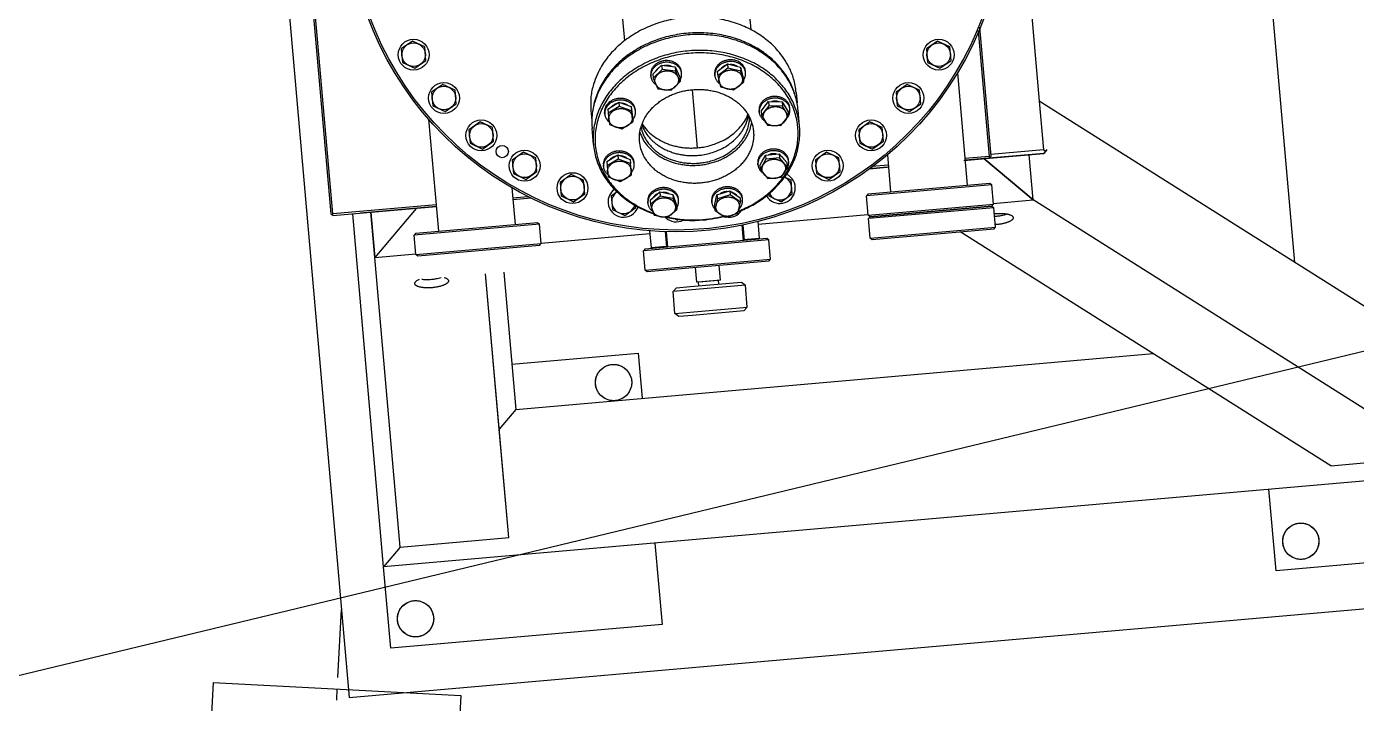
# Model space of a CAD drawing. Extents: x -50 to 48714, y -13211 to 6743.
# Drawn here: x 21530 to 22263, y -99 to 274 of the extents above; entities that cross this region are included whole.
import ezdxf

# ---------------------------------------------------------------- set-up
doc = ezdxf.new("R2010")
doc.units = 0
doc.header["$LTSCALE"] = 50
doc.linetypes.add('UE46_01$0$MITTE2', pattern=[1.125, 0.75, -0.125, 0.125, -0.125])
doc.linetypes.add('UE46_HMI$0$PHANTOM', pattern=[2.5, 1.25, -0.25, 0.25, -0.25, 0.25, -0.25])
doc.layers.get('0').update_dxf_attribs({"linetype": 'CONTINUOUS'})
for name, color, linetype in [('UE46_01$0$MITTEKLEIN', 5, 'UE46_01$0$MITTE2'), ('UE46_HMI$0$1', 7, 'CONTINUOUS'), ('UE46_HMI$0$AM_VIS', 7, 'CONTINUOUS'), ('UE46_HMI$0$MEDIENVERSORGUN', 40, 'CONTINUOUS')]:
    doc.layers.add(name, color=color, linetype=linetype)

# ---------------------------------------------------------------- blocks, each defined once
blk = doc.blocks.new('UE46_HMI$0$SOCKEL__41')
at = {"layer": 'UE46_HMI$0$1', "color": 7, "linetype": 'CONTINUOUS'}
for p, q in [((4634.67, 741.41), (4707.88, -95.39)), ((4707.88, -95.39), (5395.26, -35.26))]:
    blk.add_line(p, q, dxfattribs=at)
at = {"layer": 'UE46_HMI$0$AM_VIS', "color": 4, "linetype": 'UE46_HMI$0$PHANTOM'}
for centre in [(4853.58, 77.96), (5232.13, -9.37), (4744.49, -52.04)]:
    blk.add_circle(centre, 10, dxfattribs=at)
blk = doc.blocks.new('UE46_HMI$0$FOKUSSIERKAMMER')
at = {"layer": 'UE46_HMI$0$AM_VIS', "color": 7, "linetype": 'CONTINUOUS'}
for p, q in [((4929.29, 272.17), (4924.75, 324.04)), ((4855.02, 317.94), (4859.56, 266.07)), ((4742.78, 265.9), (4736.62, 261.59)), ((4749.58, 262.72), (4742.78, 265.9)), ((5032.03, 265.9), (5025.87, 261.59)), ((5038.84, 262.72), (5032.03, 265.9)), ((4736.62, 261.59), (4737.28, 254.11)), ((4750.24, 255.24), (4749.58, 262.72)), ((5025.87, 261.59), (5026.53, 254.11)), ((5039.49, 255.24), (5038.84, 262.72)), ((4737.28, 254.11), (4744.08, 250.93)), ((4744.08, 250.93), (4750.24, 255.24)), ((4848.08, 253.97), (4848.16, 254.04)), ((4848.09, 253.88), (4848.08, 253.97)), ((4848.16, 254.04), (4848.23, 254.1)), ((4875.23, 247.79), (4880.05, 252.65)), ((4880.26, 250.3), (4875.43, 245.44)), ((4880.05, 252.65), (4887.44, 251.79)), ((4880.05, 252.65), (4880.26, 250.3)), ((4887.64, 249.44), (4880.26, 250.3)), ((4887.44, 251.79), (4887.64, 249.44)), ((4887.44, 251.79), (4890, 246.07)), ((4890.21, 243.72), (4887.64, 249.44)), ((4910.72, 249.11), (4916.32, 253.37)), ((4910.72, 249.11), (4910.93, 246.76)), ((4916.53, 251.02), (4910.93, 246.76)), ((4916.32, 253.37), (4923.45, 251.64)), ((4916.32, 253.37), (4916.53, 251.02)), ((4923.65, 249.29), (4916.53, 251.02)), ((4923.45, 251.64), (4923.65, 249.29)), ((4923.45, 251.64), (4924.97, 245.65)), ((4925.18, 243.3), (4923.65, 249.29)), ((4926.29, 248.46), (4926.21, 249.38)), ((5026.53, 254.11), (5033.34, 250.93)), ((5033.34, 250.93), (5039.49, 255.24)), ((4759.47, 242.05), (4753.32, 237.74)), ((4766.28, 238.88), (4759.47, 242.05)), ((4874.12, 246.54), (4874.04, 247.45)), ((4875.23, 247.79), (4875.43, 245.44)), ((4875.43, 245.44), (4878, 239.73)), ((4885.38, 238.87), (4890.21, 243.72)), ((4890, 246.07), (4890.21, 243.72)), ((4891.05, 248.02), (4890.97, 248.93)), ((4909.35, 246.98), (4909.27, 247.9)), ((4910.93, 246.76), (4912.45, 240.77)), ((4919.58, 239.04), (4925.18, 243.3)), ((4924.97, 245.65), (4925.18, 243.3)), ((5015.33, 242.05), (5009.18, 237.74)), ((5022.14, 238.88), (5015.33, 242.05)), ((5043, 248.36), (5048.39, 186.7)), ((4753.32, 237.74), (4753.97, 230.26)), ((4766.93, 231.39), (4766.28, 238.88)), ((4878, 239.73), (4885.38, 238.87)), ((4899.84, 207.2), (4897.05, 239.17)), ((4912.45, 240.77), (4919.58, 239.04)), ((4954.15, 237.61), (4954.63, 232.08)), ((5009.18, 237.74), (5009.83, 230.26)), ((5022.79, 231.39), (5022.14, 238.88)), ((4753.97, 230.26), (4760.78, 227.09)), ((4760.78, 227.09), (4766.93, 231.39)), ((4841.08, 227.72), (4841.56, 222.18)), ((4850.4, 228.51), (4856.51, 232.26)), ((4850.4, 228.51), (4850.6, 226.16)), ((4856.71, 229.91), (4850.6, 226.16)), ((4856.51, 232.26), (4856.71, 229.91)), ((4856.51, 232.26), (4863.33, 229.89)), ((4863.54, 227.54), (4856.71, 229.91)), ((4863.33, 229.89), (4864.04, 223.78)), ((4863.33, 229.89), (4863.54, 227.54)), ((4864.24, 221.43), (4863.54, 227.54)), ((4865.65, 227.23), (4865.57, 228.14)), ((4933.78, 226.83), (4933.7, 227.74)), ((4934.79, 227.42), (4938.97, 232.66)), ((4934.79, 227.42), (4935, 225.07)), ((4939.18, 230.31), (4935, 225.07)), ((4938.97, 232.66), (4939.18, 230.31)), ((4938.97, 232.66), (4946.45, 232.46)), ((4946.66, 230.11), (4939.18, 230.31)), ((4946.45, 232.46), (4949.76, 227.02)), ((4946.45, 232.46), (4946.66, 230.11)), ((4949.97, 224.67), (4946.66, 230.11)), ((4950.71, 228.31), (4950.63, 229.22)), ((4956.03, 219), (4955.26, 227.75)), ((5009.83, 230.26), (5016.64, 227.09)), ((5016.64, 227.09), (5022.79, 231.39)), ((4751.71, 222.87), (4757.11, 161.21)), ((4780.06, 221.47), (4773.9, 217.16)), ((4786.86, 218.29), (4780.06, 221.47)), ((4848.72, 225.75), (4848.64, 226.66)), ((4850.6, 226.16), (4851.31, 220.05)), ((4851.31, 220.05), (4858.13, 217.68)), ((4858.13, 217.68), (4864.24, 221.43)), ((4864.04, 223.78), (4864.24, 221.43)), ((4935, 225.07), (4938.3, 219.64)), ((4945.79, 219.44), (4949.97, 224.67)), ((4949.76, 227.02), (4949.97, 224.67)), ((4994.75, 221.47), (4988.59, 217.16)), ((5001.55, 218.29), (4994.75, 221.47)), ((4773.9, 217.16), (4774.56, 209.68)), ((4787.52, 210.81), (4786.86, 218.29)), ((4842.46, 209.07), (4841.7, 217.81)), ((4938.3, 219.64), (4945.79, 219.44)), ((4988.59, 217.16), (4989.25, 209.68)), ((5002.21, 210.81), (5001.55, 218.29)), ((4774.56, 209.68), (4781.37, 206.5)), ((4781.37, 206.5), (4787.52, 210.81)), ((4989.25, 209.68), (4996.06, 206.5)), ((4996.06, 206.5), (5002.21, 210.81)), ((4803.9, 204.77), (4797.75, 200.46)), ((4797.75, 200.46), (4798.4, 192.98)), ((4810.71, 201.6), (4803.9, 204.77)), ((4811.36, 194.11), (4810.71, 201.6)), ((4849.78, 199.69), (4856, 203.32)), ((4849.78, 199.69), (4849.99, 197.34)), ((4856.2, 200.97), (4849.99, 197.34)), ((4856, 203.32), (4862.74, 200.83)), ((4856, 203.32), (4856.2, 200.97)), ((4862.95, 198.47), (4856.2, 200.97)), ((4862.74, 200.83), (4862.95, 198.47)), ((4863.49, 192.34), (4862.95, 198.47)), ((4864.97, 198.28), (4864.89, 199.19)), ((4933.09, 197.87), (4933.01, 198.79)), ((4934.12, 197.52), (4937.29, 203.2)), ((4937.5, 200.84), (4934.32, 195.17)), ((4937.29, 203.2), (4944.77, 203.94)), ((4937.29, 203.2), (4937.5, 200.84)), ((4944.97, 201.59), (4937.5, 200.84)), ((4944.77, 203.94), (4949.06, 199.02)), ((4944.77, 203.94), (4944.97, 201.59)), ((4949.27, 196.67), (4944.97, 201.59)), ((4949.06, 199.02), (4949.27, 196.67)), ((4950.03, 199.35), (4949.95, 200.27)), ((4970.9, 204.77), (4964.75, 200.46)), ((4964.75, 200.46), (4965.4, 192.98)), ((4977.71, 201.6), (4970.9, 204.77)), ((4978.36, 194.11), (4977.71, 201.6)), ((5004.38, 203.25), (5006.16, 183)), ((4798.4, 192.98), (4805.21, 189.81)), ((4805.21, 189.81), (4811.36, 194.11)), ((4830.28, 192.47), (4824.13, 188.16)), ((4837.09, 189.29), (4830.28, 192.47)), ((4848.03, 196.8), (4847.95, 197.71)), ((4849.99, 197.34), (4850.53, 191.21)), ((4850.53, 191.21), (4857.27, 188.71)), ((4857.27, 188.71), (4863.49, 192.34)), ((4934.12, 197.52), (4934.32, 195.17)), ((4934.32, 195.17), (4938.62, 190.25)), ((4938.62, 190.25), (4946.1, 190.99)), ((4946.1, 190.99), (4949.27, 196.67)), ((4951.33, 189.29), (4947.75, 190.96)), ((4965.4, 192.98), (4972.21, 189.81)), ((4972.21, 189.81), (4978.36, 194.11)), ((4797.57, 185.15), (4799.35, 164.91)), ((4824.13, 188.16), (4824.79, 180.68)), ((4837.75, 181.81), (4837.09, 189.29)), ((4910.54, 181.37), (4917.63, 183.57)), ((4917.63, 183.57), (4923.29, 179.68)), ((4917.63, 183.57), (4917.84, 181.22)), ((4951.98, 181.81), (4951.33, 189.29)), ((5061.88, 186.87), (4992.84, 180.83)), ((4993.75, 181.92), (5060.8, 187.78)), ((5060.8, 187.78), (5061.88, 186.87)), ((5062.81, 176.22), (5061.88, 186.87)), ((4824.79, 180.68), (4831.59, 177.5)), ((4831.59, 177.5), (4837.75, 181.81)), ((4855.48, 182.89), (4852.25, 180.63)), ((4852.25, 180.63), (4852.9, 173.14)), ((4872.46, 176.64), (4872.38, 177.55)), ((4873.71, 178.42), (4879.01, 182.93)), ((4873.71, 178.42), (4873.92, 176.06)), ((4879.22, 180.58), (4873.92, 176.06)), ((4873.92, 176.06), (4875.87, 170.17)), ((4879.01, 182.93), (4886.26, 181.55)), ((4879.01, 182.93), (4879.22, 180.58)), ((4886.47, 179.2), (4879.22, 180.58)), ((4886.26, 181.55), (4888.21, 175.66)), ((4886.26, 181.55), (4886.47, 179.2)), ((4888.41, 173.3), (4886.47, 179.2)), ((4889.4, 178.12), (4889.32, 179.03)), ((4907.7, 177.08), (4907.62, 178)), ((4909.1, 175.28), (4910.54, 181.37)), ((4910.74, 179.02), (4909.3, 172.93)), ((4910.54, 181.37), (4910.74, 179.02)), ((4917.84, 181.22), (4910.74, 179.02)), ((4923.5, 177.33), (4917.84, 181.22)), ((4922.05, 171.24), (4923.5, 177.33)), ((4923.29, 179.68), (4923.5, 177.33)), ((4924.63, 178.57), (4924.55, 179.48)), ((4938.93, 181.66), (4939.02, 180.68)), ((4939.02, 180.68), (4945.83, 177.5)), ((4945.83, 177.5), (4951.98, 181.81)), ((4993.75, 181.92), (4992.84, 180.83)), ((4993.78, 170.18), (4992.84, 180.83)), ((4993.78, 170.18), (5062.81, 176.22)), ((5061.9, 175.13), (5062.81, 176.22)), ((4852.9, 173.14), (4859.71, 169.97)), ((4859.71, 169.97), (4865.86, 174.28)), ((4865.86, 174.28), (4865.78, 175.26)), ((4875.87, 170.17), (4883.12, 168.79)), ((4883.12, 168.79), (4888.41, 173.3)), ((4888.21, 175.66), (4888.41, 173.3)), ((4909.1, 175.28), (4909.3, 172.93)), ((4909.3, 172.93), (4914.96, 169.04)), ((4914.96, 169.04), (4922.05, 171.24)), ((4994.86, 169.27), (4993.78, 170.18)), ((5062.99, 174.22), (4993.95, 168.18)), ((4994.86, 169.27), (4993.95, 168.18)), ((5061.9, 175.13), (4994.86, 169.27)), ((4994.86, 169.27), (5061.9, 175.13)), ((5061.9, 175.13), (5062.99, 174.22)), ((5063.92, 163.56), (5062.99, 174.22)), ((4812.83, 165.09), (4743.8, 159.05)), ((4744.7, 160.13), (4811.75, 165.99)), ((4811.75, 165.99), (4812.83, 165.09)), ((4813.76, 154.43), (4812.83, 165.09)), ((4887.63, 167.94), (4888.71, 167.43)), ((4888.71, 167.43), (4889.15, 167.74)), ((4924.84, 164.69), (4925.58, 156.28)), ((4994.88, 157.52), (4993.95, 168.18)), ((4994.88, 157.52), (5063.92, 163.56)), ((5063.01, 162.48), (4995.97, 156.61)), ((5063.01, 162.48), (5063.92, 163.56)), ((4744.7, 160.13), (4743.8, 159.05)), ((4744.73, 148.39), (4743.8, 159.05)), ((4744.73, 148.39), (4813.76, 154.43)), ((4812.86, 153.34), (4813.76, 154.43)), ((4939.06, 156.45), (4870.03, 150.41)), ((4870.94, 151.5), (4937.98, 157.36)), ((4882.6, 161), (4883.34, 152.58)), ((4937.98, 157.36), (4939.06, 156.45)), ((4940, 145.8), (4939.06, 156.45)), ((4995.97, 156.61), (4994.88, 157.52)), ((4745.81, 147.48), (4744.73, 148.39)), ((4812.86, 153.34), (4745.81, 147.48)), ((4870.94, 151.5), (4870.03, 150.41)), ((4870.96, 139.76), (4870.03, 150.41)), ((4870.96, 139.76), (4940, 145.8)), ((4872.04, 138.85), (4870.96, 139.76)), ((4939.09, 144.71), (4872.04, 138.85)), ((4939.09, 144.71), (4940, 145.8))]:
    blk.add_line(p, q, dxfattribs=at)
for centre, radius in [((4888.06, 341.91), 181), ((4888.06, 341.91), 180), ((4743.43, 258.41), 8.5), ((4743.43, 258.41), 6.5), ((5032.68, 258.41), 8.5), ((5032.68, 258.41), 6.5), ((4760.13, 234.57), 8.5), ((5015.99, 234.57), 8.5), ((4760.13, 234.57), 6.5), ((5015.99, 234.57), 6.5), ((4780.71, 213.99), 8.5), ((4780.71, 213.99), 6.5), ((4995.4, 213.99), 8.5), ((4995.4, 213.99), 6.5), ((4792.27, 205.12), 3.4), ((4804.56, 197.29), 8.5), ((4971.56, 197.29), 8.5), ((4804.56, 197.29), 6.5), ((4971.56, 197.29), 6.5), ((4830.94, 184.99), 8.5), ((4830.94, 184.99), 6.5)]:
    blk.add_circle(centre, radius, dxfattribs=at)
for centre, radius, start, end in [((4945.17, 184.99), 8.5, -150.10008, 63.88138), ((4945.17, 184.99), 6.5, -152.98713, 66.64861), ((4859.06, 177.45), 8.5, 126.11862, -175), ((4859.06, 177.45), 8.5, -175, -19.89992), ((4859.06, 177.45), 6.5, 123.35139, -175), ((4859.06, 177.45), 6.5, -175, -17.01287), ((4888.06, 174.91), 8.5, -134.28737, -61.42578), ((4917.06, 177.45), 8.5, -101.06044, -34.08962)]:
    blk.add_arc(centre, radius, start, end, dxfattribs=at)
for points in [[(4954.15, 237.61), (4952.77, 245.12), (4950.18, 251.6), (4947.35, 256.35), (4944.06, 260.63), (4941.27, 263.61), (4938.21, 266.33), (4934.67, 268.95), (4930.84, 271.32), (4926.69, 273.45), (4922.37, 275.25), (4917.8, 276.73), (4913.14, 277.87), (4908.31, 278.68), (4903.44, 279.13), (4898.5, 279.23), (4893.56, 278.97), (4888.66, 278.37), (4883.81, 277.41), (4879.09, 276.12), (4874.48, 274.49), (4870.08, 272.56), (4865.84, 270.3), (4861.9, 267.79), (4858.18, 264.97), (4854.82, 261.96), (4851.79, 258.77), (4849.25, 255.56), (4847.02, 252.14), (4844.52, 247.36), (4842.56, 242.19), (4841.13, 235.35), (4841.08, 227.72)], [(4955.26, 227.75), (4953.88, 235.29), (4951.27, 241.8), (4948.43, 246.57), (4945.13, 250.87), (4942.33, 253.86), (4939.25, 256.59), (4935.7, 259.22), (4931.85, 261.61), (4927.68, 263.75), (4923.34, 265.55), (4918.76, 267.04), (4914.07, 268.19), (4909.22, 269), (4904.33, 269.45), (4899.37, 269.55), (4894.41, 269.29), (4889.48, 268.68), (4884.61, 267.72), (4879.87, 266.43), (4875.24, 264.79), (4870.82, 262.85), (4866.57, 260.58), (4862.61, 258.06), (4858.87, 255.22), (4855.49, 252.2), (4852.46, 249), (4849.9, 245.77), (4847.66, 242.35), (4845.16, 237.54), (4843.18, 232.34), (4841.75, 225.48), (4841.7, 217.81)], [(4953.45, 236.51), (4950.54, 243.73), (4946.65, 249.71), (4942.89, 253.97), (4938.78, 257.69), (4935.41, 260.23), (4931.82, 262.48), (4927.78, 264.56), (4923.5, 266.37), (4918.95, 267.88), (4914.29, 269.05), (4909.48, 269.88), (4904.61, 270.36), (4899.67, 270.49), (4894.73, 270.27), (4889.82, 269.69), (4884.97, 268.76), (4880.24, 267.5), (4875.61, 265.89), (4871.2, 263.99), (4866.95, 261.75), (4862.98, 259.26), (4859.24, 256.46), (4855.84, 253.46), (4852.72, 250.2), (4850, 246.79), (4847.61, 243.16), (4845.58, 239.33), (4843.94, 235.31), (4842.72, 231.11), (4841.96, 226.76)], [(4922.27, 171.94), (4930.28, 175.69), (4937, 180.11), (4941.64, 184.1), (4945.72, 188.41), (4948.22, 191.6), (4950.43, 195.02), (4952.33, 198.67), (4953.93, 202.6), (4955.09, 206.57), (4955.85, 210.65), (4956.16, 214.72), (4956.04, 218.81), (4955.49, 222.85), (4954.51, 226.82), (4953.11, 230.71), (4951.3, 234.44), (4949.08, 238.06), (4946.51, 241.44), (4943.54, 244.67), (4940.29, 247.61), (4936.66, 250.34), (4932.81, 252.76), (4928.65, 254.91), (4924.32, 256.72), (4919.75, 258.24), (4915.07, 259.4), (4910.23, 260.22), (4905.33, 260.69), (4900.37, 260.81), (4895.42, 260.57), (4890.49, 259.98), (4885.61, 259.04), (4880.86, 257.76), (4876.22, 256.13), (4871.8, 254.21), (4867.53, 251.95), (4863.56, 249.44), (4859.81, 246.62), (4856.41, 243.6), (4853.28, 240.3), (4850.55, 236.86), (4848.14, 233.18), (4846.16, 229.41), (4844.56, 225.48), (4843.4, 221.5), (4842.64, 217.42), (4842.33, 213.35), (4842.44, 209.27), (4843, 205.22), (4843.97, 201.25), (4845.38, 197.36), (4847.18, 193.63), (4849.4, 190.02), (4851.96, 186.65), (4854.89, 183.46), (4858.1, 180.55), (4861.92, 177.68), (4866, 175.13), (4870.64, 172.79), (4875.61, 170.83)], [(4922.37, 172.29), (4930.2, 176.02), (4936.75, 180.42), (4941.28, 184.37), (4945.24, 188.63), (4947.67, 191.78), (4949.8, 195.15), (4951.63, 198.76), (4953.15, 202.62), (4954.26, 206.54), (4954.95, 210.55), (4955.22, 214.55), (4955.06, 218.56), (4954.48, 222.53), (4953.47, 226.42), (4952.05, 230.23), (4950.24, 233.88), (4948.01, 237.42), (4945.45, 240.72), (4942.5, 243.87), (4939.27, 246.73), (4935.68, 249.39), (4931.87, 251.73), (4927.76, 253.82), (4923.48, 255.57), (4918.97, 257.02), (4914.36, 258.13), (4909.59, 258.9), (4904.78, 259.33), (4899.91, 259.41), (4895.04, 259.14), (4890.2, 258.52), (4885.42, 257.56), (4880.77, 256.27), (4876.22, 254.64), (4871.89, 252.72), (4867.73, 250.48), (4863.85, 247.98), (4860.19, 245.18), (4856.88, 242.19), (4853.84, 238.93), (4851.19, 235.53), (4848.87, 231.9), (4846.97, 228.19), (4845.44, 224.31), (4844.33, 220.39), (4843.63, 216.38), (4843.37, 212.38), (4843.53, 208.37), (4844.11, 204.4), (4845.11, 200.51), (4846.54, 196.7), (4848.35, 193.05), (4850.57, 189.51), (4853.13, 186.21), (4856.07, 183.08), (4859.3, 180.22), (4862.94, 177.52), (4866.82, 175.14), (4871.04, 173.02), (4875.46, 171.23)], [(4883.98, 255.1), (4882.61, 255.17), (4881.35, 255.07), (4880.4, 254.88), (4879.49, 254.62), (4878.85, 254.38), (4878.24, 254.1), (4877.64, 253.77), (4877.05, 253.38), (4876.51, 252.96), (4876, 252.49), (4875.56, 252), (4875.16, 251.48), (4874.83, 250.95), (4874.55, 250.39), (4874.3, 249.74), (4874.12, 249.06), (4874.02, 248.28), (4874.04, 247.45)], [(4884.06, 254.18), (4882.69, 254.26), (4881.43, 254.15), (4880.48, 253.97), (4879.57, 253.7), (4878.93, 253.47), (4878.32, 253.19), (4877.72, 252.85), (4877.13, 252.46), (4876.59, 252.04), (4876.08, 251.57), (4875.64, 251.08), (4875.24, 250.56), (4874.9, 250.01), (4874.61, 249.44), (4874.39, 248.85), (4874.23, 248.25), (4874.13, 247.65), (4874.1, 247.04), (4874.13, 246.43), (4874.22, 245.85), (4874.37, 245.29), (4874.57, 244.75), (4874.93, 244.06), (4875.37, 243.39), (4876.04, 242.64), (4876.88, 241.95)], [(4876.37, 243.68), (4876.53, 242.82), (4876.83, 242.08), (4877.15, 241.54), (4877.53, 241.05), (4877.85, 240.7), (4878.2, 240.39), (4878.61, 240.09), (4879.04, 239.82), (4879.52, 239.58), (4880.01, 239.37), (4880.54, 239.2), (4881.07, 239.07), (4881.62, 238.98), (4882.18, 238.93), (4882.75, 238.92), (4883.31, 238.94), (4883.88, 239.01), (4884.43, 239.12), (4884.97, 239.27), (4885.5, 239.46), (4886, 239.68), (4886.49, 239.94), (4886.94, 240.23), (4887.37, 240.55), (4887.75, 240.9), (4888.11, 241.27), (4888.42, 241.67), (4888.69, 242.09), (4888.91, 242.52), (4889.09, 242.97), (4889.22, 243.42), (4889.31, 243.89), (4889.34, 244.35), (4889.33, 244.82), (4889.26, 245.28), (4889.15, 245.73), (4888.98, 246.17), (4888.78, 246.6), (4888.52, 247.01), (4888.22, 247.39), (4887.88, 247.76), (4887.51, 248.09), (4887.1, 248.4), (4886.66, 248.68), (4886.18, 248.92), (4885.69, 249.13), (4885.16, 249.3), (4884.63, 249.43), (4884.08, 249.52), (4883.52, 249.57), (4882.95, 249.58), (4882.39, 249.55), (4881.82, 249.48), (4881.27, 249.37), (4880.73, 249.23), (4880.2, 249.04), (4879.7, 248.82), (4879.21, 248.56), (4878.76, 248.27), (4878.33, 247.95), (4877.95, 247.6), (4877.6, 247.24), (4877.31, 246.87), (4877.05, 246.48), (4876.77, 245.93), (4876.54, 245.34), (4876.38, 244.56), (4876.37, 243.68)], [(4878.92, 251.51), (4878.13, 250.96), (4877.49, 250.35), (4877.06, 249.82), (4876.74, 249.32)], [(4883.7, 252.51), (4882.65, 252.56), (4881.61, 252.47)], [(4885.68, 252), (4884.71, 252.32), (4883.7, 252.51)], [(4890.97, 248.93), (4890.77, 250.06), (4890.38, 251.03), (4889.95, 251.74), (4889.46, 252.38), (4889.05, 252.83), (4888.6, 253.23), (4888.09, 253.6), (4887.55, 253.94), (4886.81, 254.32), (4886.03, 254.63), (4885.05, 254.92), (4883.98, 255.1)], [(4890.15, 244.34), (4890.68, 245.38), (4890.97, 246.4), (4891.06, 247.21), (4891.05, 248), (4890.98, 248.56), (4890.85, 249.11), (4890.65, 249.68), (4890.39, 250.24), (4890.07, 250.78), (4889.7, 251.29), (4889.26, 251.77), (4888.8, 252.21), (4888.29, 252.6), (4887.76, 252.95), (4887.01, 253.35), (4886.22, 253.68), (4885.2, 253.99), (4884.06, 254.18)], [(4888.86, 248.63), (4888.63, 249.26), (4888.31, 249.85)], [(4920.4, 255.33), (4919.05, 255.57), (4917.8, 255.61), (4916.83, 255.54), (4915.89, 255.39), (4915.23, 255.23), (4914.57, 255.02), (4913.92, 254.76), (4913.27, 254.44), (4912.67, 254.08), (4912.09, 253.68), (4911.56, 253.24), (4911.07, 252.77), (4910.64, 252.27), (4910.26, 251.73), (4909.95, 251.19), (4909.69, 250.62), (4909.47, 249.99), (4909.33, 249.34), (4909.25, 248.63), (4909.27, 247.9)], [(4920.48, 254.42), (4919.13, 254.65), (4917.88, 254.7), (4916.91, 254.62), (4915.97, 254.47), (4915.31, 254.31), (4914.65, 254.1), (4914, 253.84), (4913.35, 253.53), (4912.75, 253.17), (4912.17, 252.77), (4911.64, 252.33), (4911.15, 251.85), (4910.72, 251.35), (4910.34, 250.81), (4910.02, 250.26), (4909.76, 249.68), (4909.56, 249.09), (4909.42, 248.49), (4909.34, 247.88), (4909.33, 247.27), (4909.39, 246.67), (4909.5, 246.08), (4909.68, 245.51), (4909.91, 244.97), (4910.26, 244.34), (4910.69, 243.74), (4911.27, 243.1), (4911.96, 242.51)], [(4911.61, 244.13), (4911.76, 243.27), (4912.06, 242.53), (4912.39, 241.98), (4912.76, 241.49), (4913.08, 241.15), (4913.43, 240.84), (4913.84, 240.54), (4914.28, 240.27), (4914.75, 240.02), (4915.25, 239.82), (4915.77, 239.65), (4916.3, 239.52), (4916.86, 239.42), (4917.42, 239.37), (4917.98, 239.36), (4918.55, 239.39), (4919.11, 239.46), (4919.66, 239.57), (4920.2, 239.72), (4920.73, 239.9), (4921.24, 240.13), (4921.72, 240.38), (4922.17, 240.67), (4922.6, 241), (4922.99, 241.34), (4923.34, 241.72), (4923.65, 242.11), (4923.92, 242.53), (4924.15, 242.96), (4924.33, 243.41), (4924.46, 243.87), (4924.54, 244.33), (4924.57, 244.8), (4924.56, 245.26), (4924.49, 245.72), (4924.38, 246.17), (4924.22, 246.62), (4924.01, 247.04), (4923.75, 247.45), (4923.46, 247.84), (4923.12, 248.21), (4922.74, 248.54), (4922.33, 248.85), (4921.89, 249.12), (4921.41, 249.37), (4920.92, 249.57), (4920.4, 249.74), (4919.86, 249.87), (4919.31, 249.97), (4918.75, 250.02), (4918.18, 250.03), (4917.62, 250), (4917.06, 249.93), (4916.5, 249.82), (4915.96, 249.67), (4915.43, 249.49), (4914.93, 249.26), (4914.44, 249.01), (4913.99, 248.72), (4913.57, 248.39), (4913.18, 248.05), (4912.83, 247.68), (4912.54, 247.32), (4912.29, 246.93), (4912, 246.38), (4911.78, 245.79), (4911.61, 245), (4911.61, 244.13)], [(4915.08, 252.43), (4914.17, 251.98), (4913.39, 251.43), (4912.81, 250.89), (4912.34, 250.34)], [(4919.83, 252.8), (4918.83, 252.97), (4917.82, 253.01)], [(4921.64, 252.08), (4920.76, 252.5), (4919.83, 252.8)], [(4926.21, 249.38), (4926, 250.5), (4925.61, 251.47), (4925.19, 252.18), (4924.71, 252.81), (4924.32, 253.23), (4923.88, 253.62), (4923.23, 254.11), (4922.5, 254.55), (4921.52, 254.99), (4920.4, 255.33)], [(4925.09, 244.33), (4925.7, 245.34), (4926.08, 246.34), (4926.24, 247.15), (4926.3, 247.94), (4926.28, 248.5), (4926.2, 249.06), (4926.06, 249.64), (4925.85, 250.21), (4925.58, 250.77), (4925.25, 251.31), (4924.86, 251.82), (4924.43, 252.29), (4923.95, 252.72), (4923.43, 253.12), (4922.79, 253.51), (4922.12, 253.86), (4921.33, 254.17), (4920.48, 254.42)], [(4867.91, 210.72), (4868.68, 206.55), (4870.12, 202.95), (4871.69, 200.32), (4873.51, 197.94), (4875.06, 196.29), (4876.76, 194.78), (4878.72, 193.33), (4880.85, 192.01), (4883.16, 190.82), (4885.55, 189.83), (4888.09, 189), (4890.68, 188.37), (4893.36, 187.92), (4896.06, 187.67), (4898.8, 187.62), (4901.54, 187.76), (4904.27, 188.1), (4906.96, 188.63), (4909.58, 189.34), (4912.14, 190.25), (4914.58, 191.32), (4916.93, 192.58), (4919.12, 193.97), (4921.18, 195.54), (4923.06, 197.21), (4924.77, 199.04), (4926.27, 200.95), (4927.59, 202.99), (4928.68, 205.07), (4929.55, 207.25), (4930.18, 209.45), (4930.59, 211.7), (4930.75, 213.95), (4930.67, 216.21), (4930.36, 218.45), (4929.81, 220.64), (4929.02, 222.78), (4928.01, 224.84), (4926.77, 226.83), (4925.34, 228.7), (4923.69, 230.48), (4921.88, 232.09), (4919.87, 233.6), (4917.74, 234.92), (4915.43, 236.11), (4913.03, 237.1), (4910.5, 237.93), (4907.91, 238.56), (4905.23, 239.01), (4902.53, 239.26), (4899.78, 239.31), (4897.05, 239.17), (4894.32, 238.83), (4891.63, 238.3), (4889.01, 237.59), (4886.45, 236.68), (4884.01, 235.61), (4881.66, 234.36), (4879.47, 232.96), (4877.4, 231.39), (4875.54, 229.73), (4873.86, 227.95), (4872.45, 226.17), (4871.21, 224.28), (4869.83, 221.62), (4868.74, 218.75), (4867.94, 214.96), (4867.91, 210.72)], [(4950.63, 229.22), (4950.43, 230.35), (4950.04, 231.32), (4949.62, 232.03), (4949.12, 232.67), (4948.71, 233.12), (4948.25, 233.52), (4947.72, 233.91), (4947.14, 234.27), (4946.52, 234.59), (4945.87, 234.86), (4945.19, 235.08), (4944.49, 235.25), (4943.77, 235.37), (4943.04, 235.44), (4942.3, 235.45), (4941.56, 235.42), (4940.82, 235.33), (4940.1, 235.18), (4939.39, 234.99), (4938.71, 234.75), (4938.06, 234.46), (4937.43, 234.13), (4936.81, 233.73), (4936.22, 233.28), (4935.64, 232.76), (4935.12, 232.16)], [(4949.95, 224.86), (4950.43, 225.92), (4950.67, 226.94), (4950.73, 227.75), (4950.68, 228.54), (4950.59, 229.1), (4950.44, 229.65), (4950.21, 230.2), (4949.93, 230.75), (4949.58, 231.28), (4949.19, 231.78), (4948.73, 232.25), (4948.23, 232.68), (4947.68, 233.08), (4947.09, 233.43), (4946.46, 233.74), (4945.81, 234), (4945.12, 234.21), (4944.42, 234.37), (4943.69, 234.48), (4942.96, 234.53), (4942.22, 234.54), (4941.48, 234.49), (4940.75, 234.39), (4940.03, 234.23), (4939.32, 234.03), (4938.64, 233.77), (4937.99, 233.48), (4937.37, 233.13), (4936.77, 232.74), (4936.21, 232.29), (4935.68, 231.8), (4935.2, 231.25)], [(4852.19, 232.94), (4851.15, 232.21), (4850.34, 231.42), (4849.82, 230.76), (4849.38, 230.06), (4849.06, 229.39), (4848.81, 228.68), (4848.64, 227.73), (4848.64, 226.66)], [(4852.27, 232.03), (4851.23, 231.29), (4850.4, 230.48), (4849.86, 229.79), (4849.42, 229.06), (4849.16, 228.54), (4848.96, 227.99), (4848.82, 227.41), (4848.73, 226.8), (4848.7, 226.2), (4848.73, 225.61), (4848.82, 225.05), (4848.98, 224.5), (4849.27, 223.76), (4849.66, 223.05), (4850.3, 222.21), (4851.14, 221.42)], [(4850.98, 222.89), (4851.13, 222.03), (4851.43, 221.29), (4851.76, 220.75), (4852.13, 220.26), (4852.45, 219.92), (4852.8, 219.61), (4853.21, 219.31), (4853.65, 219.03), (4854.12, 218.79), (4854.62, 218.58), (4855.14, 218.41), (4855.67, 218.28), (4856.23, 218.19), (4856.79, 218.14), (4857.35, 218.13), (4857.92, 218.16), (4858.48, 218.23), (4859.03, 218.34), (4859.57, 218.48), (4860.1, 218.67), (4860.61, 218.89), (4861.09, 219.15), (4861.54, 219.44), (4861.97, 219.76), (4862.36, 220.11), (4862.71, 220.48), (4863.02, 220.88), (4863.29, 221.3), (4863.52, 221.73), (4863.7, 222.18), (4863.83, 222.63), (4863.91, 223.1), (4863.94, 223.56), (4863.93, 224.03), (4863.86, 224.49), (4863.75, 224.94), (4863.59, 225.38), (4863.38, 225.81), (4863.12, 226.22), (4862.83, 226.6), (4862.49, 226.97), (4862.11, 227.3), (4861.7, 227.61), (4861.26, 227.89), (4860.78, 228.13), (4860.29, 228.34), (4859.76, 228.51), (4859.23, 228.64), (4858.68, 228.73), (4858.12, 228.78), (4857.55, 228.79), (4856.99, 228.76), (4856.43, 228.7), (4855.87, 228.59), (4855.33, 228.44), (4854.8, 228.25), (4854.3, 228.03), (4853.81, 227.77), (4853.36, 227.48), (4852.94, 227.16), (4852.55, 226.82), (4852.2, 226.45), (4851.91, 226.08), (4851.66, 225.69), (4851.37, 225.14), (4851.15, 224.55), (4850.98, 223.77), (4850.98, 222.89)], [(4853.46, 230.69), (4852.72, 230.16), (4852.06, 229.54)], [(4865.57, 228.14), (4865.37, 229.27), (4864.98, 230.24), (4864.56, 230.95), (4864.06, 231.59), (4863.65, 232.04), (4863.19, 232.45), (4862.66, 232.84), (4862.08, 233.19), (4861.46, 233.51), (4860.81, 233.78), (4860.13, 234), (4859.43, 234.17), (4858.71, 234.3), (4857.98, 234.36), (4857.24, 234.38), (4856.5, 234.34), (4855.78, 234.25), (4855.06, 234.11), (4854.32, 233.91), (4853.61, 233.65), (4852.89, 233.33), (4852.19, 232.94)], [(4864.14, 222.68), (4864.83, 223.65), (4865.29, 224.63), (4865.52, 225.43), (4865.65, 226.22), (4865.68, 226.79), (4865.65, 227.35), (4865.55, 227.93), (4865.39, 228.52), (4865.17, 229.1), (4864.89, 229.65), (4864.54, 230.18), (4864.15, 230.68), (4863.69, 231.15), (4863.2, 231.59), (4862.65, 231.98), (4862.06, 232.33), (4861.44, 232.65), (4860.78, 232.91), (4860.1, 233.12), (4859.39, 233.28), (4858.67, 233.4), (4857.94, 233.45), (4857.2, 233.46), (4856.46, 233.41), (4855.73, 233.32), (4855.01, 233.16), (4854.3, 232.96), (4853.6, 232.7), (4852.92, 232.39), (4852.27, 232.03)], [(4855.2, 231.45), (4854.3, 231.13), (4853.46, 230.69)], [(4861.51, 230.52), (4860.63, 231.05), (4859.71, 231.42), (4858.83, 231.64), (4857.96, 231.75)], [(4935.12, 232.16), (4934.42, 231.12), (4933.95, 229.99), (4933.71, 228.86), (4933.7, 227.74)], [(4935.2, 231.25), (4934.53, 230.26), (4934.09, 229.28), (4933.88, 228.48), (4933.77, 227.68), (4933.76, 227.12), (4933.81, 226.56), (4933.92, 225.97), (4934.09, 225.4), (4934.33, 224.83), (4934.62, 224.29), (4935, 223.73), (4935.43, 223.21), (4935.96, 222.7), (4936.55, 222.23)], [(4936.04, 223.97), (4936.19, 223.11), (4936.49, 222.37), (4936.82, 221.82), (4937.19, 221.33), (4937.51, 220.99), (4937.86, 220.68), (4938.27, 220.38), (4938.71, 220.11), (4939.18, 219.87), (4939.68, 219.66), (4940.2, 219.49), (4940.73, 219.36), (4941.29, 219.27), (4941.84, 219.22), (4942.41, 219.2), (4942.98, 219.23), (4943.54, 219.3), (4944.09, 219.41), (4944.63, 219.56), (4945.16, 219.75), (4945.67, 219.97), (4946.15, 220.23), (4946.6, 220.52), (4947.03, 220.84), (4947.41, 221.18), (4947.77, 221.56), (4948.08, 221.96), (4948.35, 222.38), (4948.57, 222.81), (4948.75, 223.26), (4948.89, 223.71), (4948.97, 224.17), (4949, 224.64), (4948.99, 225.1), (4948.92, 225.57), (4948.81, 226.02), (4948.64, 226.46), (4948.44, 226.89), (4948.18, 227.3), (4947.89, 227.68), (4947.55, 228.05), (4947.17, 228.38), (4946.76, 228.69), (4946.32, 228.97), (4945.84, 229.21), (4945.35, 229.41), (4944.82, 229.59), (4944.29, 229.72), (4943.74, 229.81), (4943.18, 229.86), (4942.61, 229.87), (4942.05, 229.84), (4941.49, 229.77), (4940.93, 229.66), (4940.39, 229.52), (4939.86, 229.33), (4939.36, 229.11), (4938.87, 228.85), (4938.42, 228.56), (4937.99, 228.24), (4937.61, 227.89), (4937.26, 227.53), (4936.97, 227.16), (4936.72, 226.77), (4936.43, 226.22), (4936.21, 225.63), (4936.04, 224.85), (4936.04, 223.97)], [(4936.9, 230.36), (4936.51, 229.79), (4936.19, 229.18)], [(4937.94, 231.36), (4937.39, 230.89), (4936.9, 230.36)], [(4944.74, 232.51), (4943.68, 232.76), (4942.61, 232.85), (4941.57, 232.8), (4940.56, 232.62)], [(4948.42, 229.24), (4948.01, 230.07), (4947.46, 230.81)], [(4868.07, 215.71), (4869.81, 211.74), (4872.08, 208.48), (4874.24, 206.16), (4876.59, 204.15), (4878.5, 202.78), (4880.54, 201.58), (4882.82, 200.47), (4885.23, 199.52), (4887.78, 198.73), (4890.39, 198.14), (4893.08, 197.74), (4895.79, 197.53), (4898.53, 197.52), (4901.27, 197.7), (4903.99, 198.08), (4906.67, 198.65), (4909.27, 199.41), (4911.81, 200.35), (4914.23, 201.46), (4916.55, 202.75), (4918.71, 204.18), (4920.7, 205.73), (4922.44, 207.35), (4924.04, 209.1), (4925.81, 211.44), (4927.35, 214), (4928.77, 217.32), (4929.66, 221.1)], [(4869.13, 219.94), (4870.88, 216.16), (4873.11, 213.06), (4875.22, 210.88), (4877.51, 208.98), (4879.37, 207.7), (4881.34, 206.58), (4883.54, 205.55), (4885.87, 204.67), (4888.33, 203.95), (4890.79, 203.43), (4893.28, 203.08), (4895.78, 202.92), (4898.81, 202.95), (4901.86, 203.21), (4905.39, 203.85), (4909.03, 204.92)], [(4869.29, 220.37), (4872.08, 216.76), (4875.19, 213.96), (4877.95, 212.08), (4880.81, 210.52), (4883.07, 209.52), (4885.42, 208.69), (4887.97, 208.01), (4890.6, 207.5), (4893.26, 207.19), (4895.94, 207.06), (4899.04, 207.15), (4902.16, 207.48), (4905.63, 208.15), (4909.18, 209.21)], [(4909.03, 204.92), (4913.37, 206.76), (4917.04, 208.98), (4919.6, 211), (4921.86, 213.19), (4923.26, 214.83), (4924.52, 216.59), (4925.65, 218.52), (4926.61, 220.61), (4927.36, 222.8), (4927.88, 225.08)], [(4909.18, 209.21), (4913.64, 211.08), (4917.32, 213.28), (4920.53, 215.81), (4923.39, 218.67), (4925.69, 221.69), (4927.65, 225.48)], [(4909.41, 200.64), (4913.75, 202.47), (4917.41, 204.69), (4919.97, 206.71), (4922.19, 208.85), (4923.54, 210.42), (4924.75, 212.09), (4926.09, 214.4), (4927.23, 216.95), (4928.16, 220.2), (4928.54, 223.83)], [(4868.69, 218.59), (4869.85, 214.67), (4871.6, 211.35), (4873.36, 208.96), (4875.34, 206.83), (4876.99, 205.37), (4878.77, 204.05), (4880.79, 202.8), (4882.96, 201.69), (4885.29, 200.72), (4887.68, 199.94), (4890.18, 199.33), (4892.71, 198.91), (4895.27, 198.67), (4897.84, 198.61), (4900.64, 198.76), (4903.44, 199.11), (4906.41, 199.73), (4909.41, 200.64)], [(4864.89, 199.19), (4864.68, 200.32), (4864.29, 201.29), (4863.87, 202), (4863.38, 202.64), (4862.96, 203.09), (4862.5, 203.49), (4861.97, 203.88), (4861.4, 204.24), (4860.78, 204.56), (4860.13, 204.83), (4859.45, 205.05), (4858.75, 205.22), (4858.02, 205.34), (4857.29, 205.41), (4856.55, 205.42), (4855.82, 205.39), (4855.08, 205.3), (4854.35, 205.15), (4853.65, 204.96), (4852.96, 204.72), (4852.3, 204.43), (4851.66, 204.09), (4851.07, 203.71), (4850.52, 203.29), (4850.01, 202.84), (4849.56, 202.36), (4849.18, 201.88), (4848.84, 201.37), (4848.47, 200.65), (4848.18, 199.88), (4847.96, 198.85), (4847.95, 197.71)], [(4948.44, 203.72), (4947.54, 204.59), (4946.6, 205.24), (4945.79, 205.65), (4944.96, 205.98), (4944.32, 206.18), (4943.66, 206.33), (4942.95, 206.44), (4942.23, 206.49), (4941.49, 206.5), (4940.75, 206.45), (4940.01, 206.35), (4939.29, 206.2), (4938.59, 206), (4937.9, 205.75), (4937.25, 205.45), (4936.62, 205.1), (4936.03, 204.72), (4935.48, 204.29), (4934.99, 203.83), (4934.54, 203.35), (4934.17, 202.86), (4933.84, 202.34), (4933.49, 201.63), (4933.21, 200.87), (4933.02, 199.88), (4933.01, 198.79)], [(4948.52, 202.81), (4947.62, 203.68), (4946.68, 204.32), (4945.87, 204.74), (4945.04, 205.07), (4944.4, 205.27), (4943.74, 205.42), (4943.03, 205.52), (4942.31, 205.58), (4941.57, 205.59), (4940.83, 205.54), (4940.09, 205.44), (4939.37, 205.29), (4938.67, 205.08), (4937.98, 204.83), (4937.33, 204.53), (4936.7, 204.19), (4936.11, 203.8), (4935.56, 203.38), (4935.07, 202.92), (4934.61, 202.42), (4934.22, 201.9), (4933.87, 201.34), (4933.59, 200.78), (4933.36, 200.19), (4933.2, 199.59), (4933.1, 198.98), (4933.07, 198.38), (4933.1, 197.77), (4933.2, 197.17), (4933.36, 196.58), (4933.58, 196), (4933.87, 195.45), (4934.21, 194.91), (4934.61, 194.41), (4935.07, 193.94), (4935.57, 193.5)], [(4863.37, 193.64), (4864.08, 194.6), (4864.56, 195.58), (4864.81, 196.37), (4864.95, 197.16), (4864.99, 197.73), (4864.97, 198.29), (4864.89, 198.87), (4864.74, 199.46), (4864.53, 200.04), (4864.25, 200.6), (4863.92, 201.14), (4863.54, 201.64), (4863.09, 202.12), (4862.6, 202.56), (4862.06, 202.96), (4861.49, 203.32), (4860.86, 203.64), (4860.22, 203.91), (4859.54, 204.13), (4858.84, 204.31), (4858.11, 204.43), (4857.38, 204.5), (4856.64, 204.51), (4855.9, 204.47), (4855.17, 204.38), (4854.44, 204.24), (4853.74, 204.05), (4853.05, 203.8), (4852.39, 203.52), (4851.75, 203.18), (4851.16, 202.8), (4850.6, 202.38), (4850.1, 201.93), (4849.63, 201.44), (4849.23, 200.92), (4848.87, 200.37), (4848.58, 199.81), (4848.34, 199.22), (4848.17, 198.63), (4848.06, 198.02), (4848.01, 197.41), (4848.03, 196.8)], [(4850.29, 193.94), (4850.45, 193.08), (4850.75, 192.34), (4851.07, 191.79), (4851.45, 191.3), (4851.77, 190.96), (4852.12, 190.65), (4852.52, 190.35), (4852.96, 190.08), (4853.44, 189.84), (4853.93, 189.63), (4854.45, 189.46), (4854.99, 189.33), (4855.54, 189.24), (4856.1, 189.19), (4856.67, 189.17), (4857.23, 189.2), (4857.79, 189.27), (4858.35, 189.38), (4858.89, 189.53), (4859.42, 189.72), (4859.92, 189.94), (4860.41, 190.2), (4860.86, 190.49), (4861.28, 190.81), (4861.67, 191.15), (4862.02, 191.53), (4862.33, 191.93), (4862.61, 192.35), (4862.83, 192.78), (4863.01, 193.23), (4863.14, 193.68), (4863.22, 194.14), (4863.26, 194.61), (4863.24, 195.07), (4863.18, 195.54), (4863.06, 195.99), (4862.9, 196.43), (4862.69, 196.86), (4862.44, 197.27), (4862.14, 197.65), (4861.8, 198.02), (4861.43, 198.35), (4861.01, 198.66), (4860.57, 198.94), (4860.1, 199.18), (4859.6, 199.38), (4859.08, 199.56), (4858.55, 199.69), (4857.99, 199.78), (4857.43, 199.83), (4856.87, 199.84), (4856.3, 199.81), (4855.74, 199.74), (4855.19, 199.63), (4854.64, 199.49), (4854.12, 199.3), (4853.61, 199.08), (4853.13, 198.82), (4852.68, 198.53), (4852.25, 198.21), (4851.86, 197.86), (4851.52, 197.5), (4851.23, 197.13), (4850.97, 196.74), (4850.69, 196.19), (4850.46, 195.6), (4850.3, 194.82), (4850.29, 193.94)], [(4854.67, 202.55), (4853.67, 202.2), (4852.78, 201.74), (4852.07, 201.23), (4851.46, 200.67)], [(4860.92, 201.5), (4860.06, 202.04), (4859.15, 202.43), (4858.29, 202.66), (4857.44, 202.79)], [(4936.42, 201.64), (4935.74, 200.7), (4935.3, 199.63)], [(4935.35, 195.02), (4935.51, 194.16), (4935.81, 193.42), (4936.13, 192.87), (4936.51, 192.38), (4936.83, 192.04), (4937.18, 191.73), (4937.58, 191.43), (4938.02, 191.16), (4938.5, 190.91), (4938.99, 190.71), (4939.51, 190.54), (4940.05, 190.41), (4940.6, 190.31), (4941.16, 190.26), (4941.72, 190.25), (4942.29, 190.28), (4942.85, 190.35), (4943.41, 190.46), (4943.95, 190.61), (4944.48, 190.79), (4944.98, 191.02), (4945.46, 191.27), (4945.92, 191.56), (4946.34, 191.89), (4946.73, 192.23), (4947.08, 192.61), (4947.39, 193), (4947.67, 193.42), (4947.89, 193.85), (4948.07, 194.3), (4948.2, 194.76), (4948.28, 195.22), (4948.32, 195.69), (4948.3, 196.15), (4948.24, 196.61), (4948.12, 197.06), (4947.96, 197.51), (4947.75, 197.93), (4947.5, 198.34), (4947.2, 198.73), (4946.86, 199.1), (4946.49, 199.43), (4946.07, 199.74), (4945.63, 200.01), (4945.16, 200.26), (4944.66, 200.46), (4944.14, 200.63), (4943.6, 200.76), (4943.05, 200.86), (4942.49, 200.91), (4941.93, 200.92), (4941.36, 200.89), (4940.8, 200.82), (4940.24, 200.71), (4939.7, 200.56), (4939.18, 200.38), (4938.67, 200.15), (4938.19, 199.9), (4937.74, 199.61), (4937.31, 199.28), (4936.92, 198.94), (4936.58, 198.57), (4936.29, 198.21), (4936.03, 197.82), (4935.75, 197.27), (4935.52, 196.68), (4935.36, 195.89), (4935.35, 195.02)], [(4943.13, 203.78), (4942.04, 203.9), (4940.95, 203.85), (4939.92, 203.67), (4938.94, 203.36)], [(4946.83, 201.79), (4946.4, 202.23), (4945.92, 202.62)], [(4947.5, 200.81), (4947.2, 201.32), (4946.83, 201.79)], [(4948.26, 194.52), (4949.01, 195.46), (4949.53, 196.42), (4949.81, 197.21), (4949.98, 198), (4950.04, 198.56), (4950.05, 199.12), (4949.99, 199.7), (4949.87, 200.28), (4949.66, 200.92), (4949.39, 201.54), (4949, 202.19), (4948.52, 202.81)], [(4949.95, 200.27), (4949.74, 201.4), (4949.34, 202.39), (4948.9, 203.12), (4948.44, 203.72)], [(4848.03, 196.8), (4848.24, 195.67), (4848.63, 194.7), (4849.05, 193.99), (4849.54, 193.35), (4849.95, 192.92), (4850.41, 192.5)], [(4889.32, 179.03), (4889.11, 180.16), (4888.72, 181.13), (4888.3, 181.84), (4887.81, 182.48), (4887.39, 182.93), (4886.93, 183.34), (4886.4, 183.73), (4885.83, 184.08), (4885.2, 184.4), (4884.56, 184.67), (4883.87, 184.89), (4883.18, 185.06), (4882.45, 185.19), (4881.72, 185.25), (4880.98, 185.27), (4880.24, 185.23), (4879.51, 185.14), (4878.78, 185), (4878.08, 184.8), (4877.38, 184.56), (4876.73, 184.27), (4876.09, 183.93), (4875.5, 183.55), (4874.94, 183.13), (4874.44, 182.68), (4873.99, 182.2), (4873.61, 181.72), (4873.27, 181.21), (4872.9, 180.49), (4872.6, 179.72), (4872.39, 178.7), (4872.38, 177.55)], [(4888.34, 174.19), (4888.91, 175.21), (4889.25, 176.22), (4889.38, 177.03), (4889.41, 177.82), (4889.37, 178.38), (4889.27, 178.94), (4889.1, 179.51), (4888.87, 180.08), (4888.57, 180.63), (4888.23, 181.15), (4887.82, 181.65), (4887.36, 182.12), (4886.85, 182.55), (4886.3, 182.93), (4885.7, 183.28), (4885.08, 183.58), (4884.41, 183.84), (4883.73, 184.04), (4883.02, 184.2), (4882.29, 184.3), (4881.56, 184.35), (4880.82, 184.35), (4880.08, 184.29), (4879.35, 184.18), (4878.63, 184.02), (4877.92, 183.81), (4877.25, 183.55), (4876.59, 183.25), (4875.98, 182.9), (4875.39, 182.5), (4874.85, 182.07), (4874.36, 181.6), (4873.92, 181.11), (4873.52, 180.57), (4873.19, 180.03), (4872.92, 179.45), (4872.7, 178.86), (4872.55, 178.26), (4872.46, 177.66), (4872.44, 177.04), (4872.48, 176.44), (4872.59, 175.85), (4872.75, 175.29), (4872.96, 174.75), (4873.32, 174.08), (4873.75, 173.45), (4874.38, 172.75), (4875.15, 172.11)], [(4924.55, 179.48), (4924.35, 180.6), (4923.96, 181.58), (4923.53, 182.29), (4923.04, 182.93), (4922.62, 183.37), (4922.16, 183.78), (4921.63, 184.17), (4921.06, 184.53), (4920.44, 184.85), (4919.79, 185.12), (4919.11, 185.34), (4918.41, 185.51), (4917.69, 185.63), (4916.96, 185.7), (4916.22, 185.71), (4915.48, 185.68), (4914.74, 185.58), (4914.02, 185.44), (4913.31, 185.25), (4912.62, 185), (4911.96, 184.71), (4911.32, 184.38), (4910.73, 184), (4910.18, 183.58), (4909.67, 183.13), (4909.22, 182.65), (4908.84, 182.17), (4908.5, 181.66), (4908.13, 180.94), (4907.84, 180.17), (4907.62, 179.14), (4907.62, 178)], [(4922.71, 173.58), (4923.49, 174.5), (4924.04, 175.45), (4924.35, 176.23), (4924.55, 177.02), (4924.63, 177.58), (4924.65, 178.15), (4924.61, 178.74), (4924.51, 179.33), (4924.34, 179.92), (4924.12, 180.49), (4923.82, 181.05), (4923.48, 181.57), (4923.07, 182.07), (4922.62, 182.54), (4922.11, 182.97), (4921.56, 183.36), (4920.97, 183.71), (4920.34, 184.01), (4919.68, 184.27), (4919, 184.48), (4918.29, 184.64), (4917.57, 184.74), (4916.83, 184.79), (4916.09, 184.79), (4915.35, 184.74), (4914.62, 184.64), (4913.9, 184.48), (4913.19, 184.27), (4912.51, 184.02), (4911.86, 183.71), (4911.24, 183.36), (4910.65, 182.97), (4910.12, 182.54), (4909.62, 182.07), (4909.17, 181.58), (4908.78, 181.05), (4908.44, 180.5), (4908.16, 179.93), (4907.95, 179.34), (4907.79, 178.74), (4907.7, 178.14), (4907.67, 177.53), (4907.71, 176.95), (4907.81, 176.37), (4908, 175.69), (4908.27, 175.03), (4908.69, 174.29), (4909.24, 173.59)], [(4874.72, 173.78), (4874.88, 172.92), (4875.18, 172.18), (4875.5, 171.64), (4875.88, 171.15), (4876.2, 170.81), (4876.55, 170.49), (4876.95, 170.2), (4877.39, 169.92), (4877.87, 169.68), (4878.36, 169.47), (4878.88, 169.3), (4879.42, 169.17), (4879.97, 169.08), (4880.53, 169.03), (4881.09, 169.02), (4881.66, 169.05), (4882.22, 169.12), (4882.78, 169.23), (4883.32, 169.37), (4883.85, 169.56), (4884.35, 169.78), (4884.83, 170.04), (4885.29, 170.33), (4885.71, 170.65), (4886.1, 171), (4886.45, 171.37), (4886.76, 171.77), (4887.03, 172.19), (4887.26, 172.62), (4887.44, 173.07), (4887.57, 173.52), (4887.65, 173.99), (4887.69, 174.45), (4887.67, 174.92), (4887.61, 175.38), (4887.49, 175.83), (4887.33, 176.27), (4887.12, 176.7), (4886.87, 177.11), (4886.57, 177.49), (4886.23, 177.86), (4885.86, 178.19), (4885.44, 178.5), (4885, 178.78), (4884.53, 179.02), (4884.03, 179.23), (4883.51, 179.4), (4882.97, 179.53), (4882.42, 179.62), (4881.86, 179.67), (4881.3, 179.68), (4880.73, 179.65), (4880.17, 179.59), (4879.61, 179.48), (4879.07, 179.33), (4878.55, 179.14), (4878.04, 178.92), (4877.56, 178.66), (4877.11, 178.37), (4876.68, 178.05), (4876.29, 177.71), (4875.95, 177.34), (4875.66, 176.97), (4875.4, 176.58), (4875.11, 176.03), (4874.89, 175.44), (4874.73, 174.66), (4874.72, 173.78)], [(4877.81, 181.91), (4876.95, 181.42), (4876.22, 180.84), (4875.7, 180.3), (4875.3, 179.77)], [(4884.47, 181.89), (4883.49, 182.3), (4882.48, 182.55), (4881.5, 182.66), (4880.53, 182.64)], [(4887.24, 178.58), (4887.13, 178.93), (4887.01, 179.27)], [(4910.04, 179.27), (4909.85, 178.66), (4909.75, 178.04)], [(4909.95, 174.23), (4910.11, 173.37), (4910.41, 172.63), (4910.73, 172.08), (4911.11, 171.59), (4911.43, 171.25), (4911.78, 170.94), (4912.18, 170.64), (4912.62, 170.37), (4913.1, 170.12), (4913.59, 169.92), (4914.12, 169.75), (4914.65, 169.62), (4915.2, 169.53), (4915.76, 169.47), (4916.33, 169.46), (4916.89, 169.49), (4917.45, 169.56), (4918.01, 169.67), (4918.55, 169.82), (4919.08, 170.01), (4919.58, 170.23), (4920.07, 170.49), (4920.52, 170.77), (4920.95, 171.1), (4921.33, 171.44), (4921.69, 171.82), (4922, 172.21), (4922.27, 172.63), (4922.49, 173.06), (4922.67, 173.51), (4922.8, 173.97), (4922.89, 174.43), (4922.92, 174.9), (4922.9, 175.36), (4922.84, 175.82), (4922.72, 176.28), (4922.56, 176.72), (4922.35, 177.14), (4922.1, 177.56), (4921.8, 177.94), (4921.46, 178.31), (4921.09, 178.64), (4920.67, 178.95), (4920.23, 179.22), (4919.76, 179.47), (4919.26, 179.67), (4918.74, 179.84), (4918.21, 179.97), (4917.65, 180.07), (4917.1, 180.12), (4916.53, 180.13), (4915.96, 180.1), (4915.4, 180.03), (4914.85, 179.92), (4914.31, 179.77), (4913.78, 179.59), (4913.27, 179.37), (4912.79, 179.11), (4912.34, 178.82), (4911.91, 178.5), (4911.53, 178.15), (4911.18, 177.79), (4910.89, 177.42), (4910.63, 177.03), (4910.35, 176.48), (4910.12, 175.89), (4909.96, 175.1), (4909.95, 174.23)], [(4916.14, 183.11), (4915.05, 183), (4914.01, 182.74), (4913.08, 182.37), (4912.23, 181.89)], [(4921.53, 180.9), (4920.86, 181.57), (4920.15, 182.08), (4919.53, 182.42), (4918.95, 182.67)], [(4882.85, 168.8), (4892.08, 167.42), (4900.78, 167.34), (4907.9, 168.1), (4914.28, 169.38)], [(4883.41, 168.97), (4892.46, 167.65), (4900.95, 167.6), (4907.82, 168.34), (4913.94, 169.56)]]:
    blk.add_spline(points, degree=3, dxfattribs=at)
blk = doc.blocks.new('UE46_HMI')
at = {"layer": 'UE46_HMI$0$1', "color": 7, "linetype": 'CONTINUOUS'}
blk.add_line((5248.57, 32.15), (5308.34, 37.38), dxfattribs=at)
at = {"layer": 'UE46_HMI$0$AM_VIS', "color": 7, "linetype": 'CONTINUOUS'}
for p, q in [((5078.54, 340.61), (5087.97, 232.83)), ((5228.74, 144.05), (5211.24, 344.09)), ((4687.19, 293.12), (4697.9, 170.68)), ((4698.9, 170.77), (4688.19, 293.19)), ((5054.47, 271.52), (5060.52, 202.4)), ((5061.51, 202.49), (5055.3, 273.52)), ((5303.11, 97.15), (5087.97, 232.83)), ((5087.97, 232.83), (5090.31, 206.01)), ((5090.31, 206.01), (5061.42, 203.49)), ((5091.4, 205.11), (5090.31, 206.01)), ((5090.49, 204.02), (5091.4, 205.11)), ((5091.4, 205.11), (5090.49, 204.02)), ((5092.31, 206.19), (5091.4, 205.11)), ((5092.31, 206.19), (5091.4, 205.11)), ((5046.59, 200.18), (5060.6, 201.41)), ((5060.52, 202.4), (5047.12, 201.23)), ((5090.49, 204.02), (5047.2, 200.24)), ((5084.7, 178.42), (5057.61, 201.15)), ((5057.61, 201.15), (5084.7, 178.42)), ((5060.52, 202.4), (5061.06, 201.95)), ((5060.6, 201.41), (5090.49, 204.02)), ((5061.06, 201.95), (5060.6, 201.41)), ((5061.51, 202.49), (5061.06, 201.95)), ((5084.7, 178.42), (5082.52, 203.33)), ((5004.96, 196.54), (4994.32, 195.61)), ((4994.32, 195.61), (5004.35, 196.49)), ((5004.35, 196.49), (4994.32, 195.61)), ((5004.88, 197.54), (4995.87, 196.75)), ((4806.38, 180.17), (4798.07, 179.44)), ((4808.1, 179.32), (4798.16, 178.45)), ((5062.75, 176.5), (5084.7, 178.42)), ((5308.34, 37.38), (5084.7, 178.42)), ((4698.44, 170.22), (4697.9, 170.68)), ((4698.9, 170.77), (4698.44, 170.22)), ((4698.98, 169.77), (4698.44, 170.22)), ((4755.83, 175.75), (4698.9, 170.77)), ((4698.98, 169.77), (4755.91, 174.75)), ((4726.94, -23.53), (4709.94, 170.73)), ((4755.91, 174.75), (4713.93, 171.08)), ((4755.91, 174.75), (4713.93, 171.08)), ((4713.93, 171.08), (4713.93, 171.08)), ((4713.93, 171.08), (4713.93, 171.08)), ((4719.9, 171.6), (4722.08, 146.7)), ((4722.08, 146.7), (4719.9, 171.6)), ((4744.81, 173.78), (4722.08, 146.7)), ((4744.81, 173.78), (4722.08, 146.7)), ((4933.28, 165.17), (4993.71, 170.46)), ((4873.37, 161.44), (4874.2, 151.97)), ((4924.18, 164.59), (4924.9, 156.17)), ((4933.97, 157.2), (4933.14, 166.67)), ((4813.7, 154.71), (4873.5, 159.94)), ((4881.93, 160.97), (4882.65, 152.55)), ((4933.97, 157.2), (4924.88, 156.41)), ((4933.74, 156.93), (4933.97, 157.2)), ((4933.97, 157.2), (4933.74, 156.93)), ((5248.57, 32.15), (5044.58, 160.8)), ((4722.08, 146.7), (4744.66, 148.67)), ((4736.03, -12.7), (4722.08, 146.7)), ((4882.64, 152.71), (4874.2, 151.97)), ((4874.2, 151.97), (4874.36, 151.84)), ((4874.36, 151.84), (4874.2, 151.97)), ((4899.44, 133.1), (4898.74, 141.18)), ((4912.39, 134.23), (4911.69, 142.29)), ((4795.8, -7.47), (4783.09, 137.77)), ((4790.57, 52.31), (4783.09, 137.77)), ((4793.05, 138.65), (4799.66, 63.14)), ((4895.7, 130.77), (4924.02, 133.24)), ((4902.17, 133.34), (4899.44, 133.1)), ((4902.74, 133.39), (4900.44, 133.19)), ((4900.61, 131.2), (4900.44, 133.19)), ((4912.39, 134.23), (4902.17, 133.34)), ((4911.4, 134.15), (4902.74, 133.39)), ((4911.57, 132.16), (4911.4, 134.15)), ((4924.02, 133.24), (4926.19, 131.43)), ((4888.16, 130.11), (4886.34, 127.94)), ((4894.72, 128.67), (4886.34, 127.94)), ((4887.39, 115.99), (4886.34, 127.94)), ((4888.16, 130.11), (4895.7, 130.77)), ((4926.19, 131.43), (4894.72, 128.67)), ((4927.24, 119.47), (4926.19, 131.43)), ((4895.77, 116.72), (4927.24, 119.47)), ((4925.42, 117.31), (4897.1, 114.83)), ((4925.42, 117.31), (4927.24, 119.47)), ((4887.39, 115.99), (4895.77, 116.72)), ((4889.55, 114.17), (4887.39, 115.99)), ((4897.1, 114.83), (4889.55, 114.17)), ((4797.48, 88.04), (4867.21, 94.14)), ((4799.66, 63.14), (5150.73, 93.85)), ((4867.21, 94.14), (4869.39, 69.24)), ((4799.66, 63.14), (4790.57, 52.31)), ((4795.8, -7.47), (4790.57, 52.31)), ((5319.17, 28.29), (4726.94, -23.53)), ((5218.5, -25.69), (5214.57, 19.13)), ((4736.03, -12.7), (4726.94, -23.53)), ((4736.03, -12.7), (4795.8, -7.47)), ((4876.37, -10.46), (4880.29, -55.28)), ((5367.93, -12.62), (5218.5, -25.69)), ((4730.86, -68.36), (4726.94, -23.53)), ((4726.94, -23.53), (4726.94, -23.53)), ((4726.94, -23.53), (4726.94, -23.53)), ((4880.29, -55.28), (4730.86, -68.36))]:
    blk.add_line(p, q, dxfattribs=at)
for centre in [(4853.58, 77.89), (5232.13, -9.44), (4744.49, -52.11)]:
    blk.add_circle(centre, 10, dxfattribs=at)
for points in [[(5063.28, 170.81), (5063.71, 170.86), (5064.14, 170.9)], [(5070.5, 170.66), (5069.26, 170.23), (5068.08, 169.91), (5067.1, 169.71), (5066.14, 169.54), (5065.44, 169.44), (5064.75, 169.36), (5064.07, 169.29), (5063.42, 169.25)], [(5064.14, 170.9), (5065.62, 170.99), (5066.97, 171), (5067.98, 170.96), (5068.96, 170.89), (5069.58, 170.81), (5070.2, 170.71), (5070.77, 170.6), (5071.36, 170.45), (5071.85, 170.29), (5072.32, 170.1), (5072.7, 169.91), (5073.04, 169.69), (5073.3, 169.47), (5073.51, 169.22), (5073.64, 168.97), (5073.71, 168.69), (5073.69, 168.41), (5073.61, 168.14), (5073.44, 167.86), (5073.23, 167.6), (5072.93, 167.32), (5072.59, 167.07), (5072.16, 166.8), (5071.7, 166.56), (5071.15, 166.31), (5070.59, 166.09), (5069.94, 165.87), (5069.29, 165.67), (5068.57, 165.48), (5067.83, 165.32), (5067.02, 165.16), (5066.22, 165.03), (5065.53, 164.94), (5064.85, 164.87), (5064.29, 164.83), (5063.81, 164.79)], [(4760.24, 135.73), (4761.07, 135.45), (4761.76, 135.12), (4762.17, 134.81), (4762.5, 134.45), (4762.62, 134.23), (4762.69, 133.98), (4762.68, 133.72), (4762.61, 133.44), (4762.45, 133.16), (4762.25, 132.9), (4761.96, 132.62), (4761.64, 132.37), (4761.21, 132.1), (4760.77, 131.86), (4760.23, 131.61), (4759.68, 131.38), (4759.04, 131.16), (4758.39, 130.96), (4757.67, 130.77), (4756.95, 130.6), (4756.18, 130.45), (4755.41, 130.32), (4754.6, 130.21), (4753.8, 130.12), (4752.99, 130.06), (4752.18, 130.02), (4751.39, 130), (4750.59, 130.01), (4749.84, 130.04), (4749.09, 130.1), (4748.41, 130.17), (4747.73, 130.27), (4747.12, 130.39), (4746.53, 130.54), (4746.03, 130.69), (4745.54, 130.88), (4745.16, 131.06), (4744.8, 131.29), (4744.53, 131.5), (4744.31, 131.75), (4744.17, 132), (4744.09, 132.27), (4744.09, 132.55), (4744.16, 132.81), (4744.29, 133.08), (4744.48, 133.32), (4744.85, 133.67), (4745.29, 134), (4745.94, 134.38), (4746.7, 134.73)], [(4753.26, 134.57), (4751.74, 134.47), (4750.31, 134.46), (4749.09, 134.52), (4747.98, 134.63)], [(4758.53, 135.57), (4757.13, 135.18), (4755.76, 134.9), (4754.49, 134.7), (4753.26, 134.57)]]:
    blk.add_spline(points, degree=3, dxfattribs=at)
at = {"layer": 'UE46_HMI$0$MEDIENVERSORGUN'}
blk.add_line((3511.28, -327.62), (6044.3, 282.4), dxfattribs=at)
for name in ['UE46_HMI$0$SOCKEL__41', 'UE46_HMI$0$FOKUSSIERKAMMER']:
    blk.add_blockref(name, (0, -0.07))
blk = doc.blocks.new('UE46_01$0$VAR_S_O')
for p, q in [((-68.25, 155), (-68.25, -155)), ((-68.25, 155), (68.25, 155)), ((68.25, 155), (68.25, -155)), ((-68.25, -155), (68.25, -155))]:
    blk.add_line(p, q)
blk.add_circle((0, 0), 56.75)
at = {"layer": 'UE46_01$0$MITTEKLEIN'}
blk.add_line((0, 198.8), (0, -202.81), dxfattribs=at)
blk = doc.blocks.new('UE46_01')
at = {"rotation": 356.9999999999844}
blk.add_blockref('UE46_01$0$VAR_S_O', (21693.09, -245.6), dxfattribs=at)

msp = doc.modelspace()

# ---------------------------------------------------------------- block references
for name, p in [('UE46_HMI', (17000, 0)), ('UE46_01', (0, 0))]:
    msp.add_blockref(name, p)

doc.saveas('drawing.dxf')
